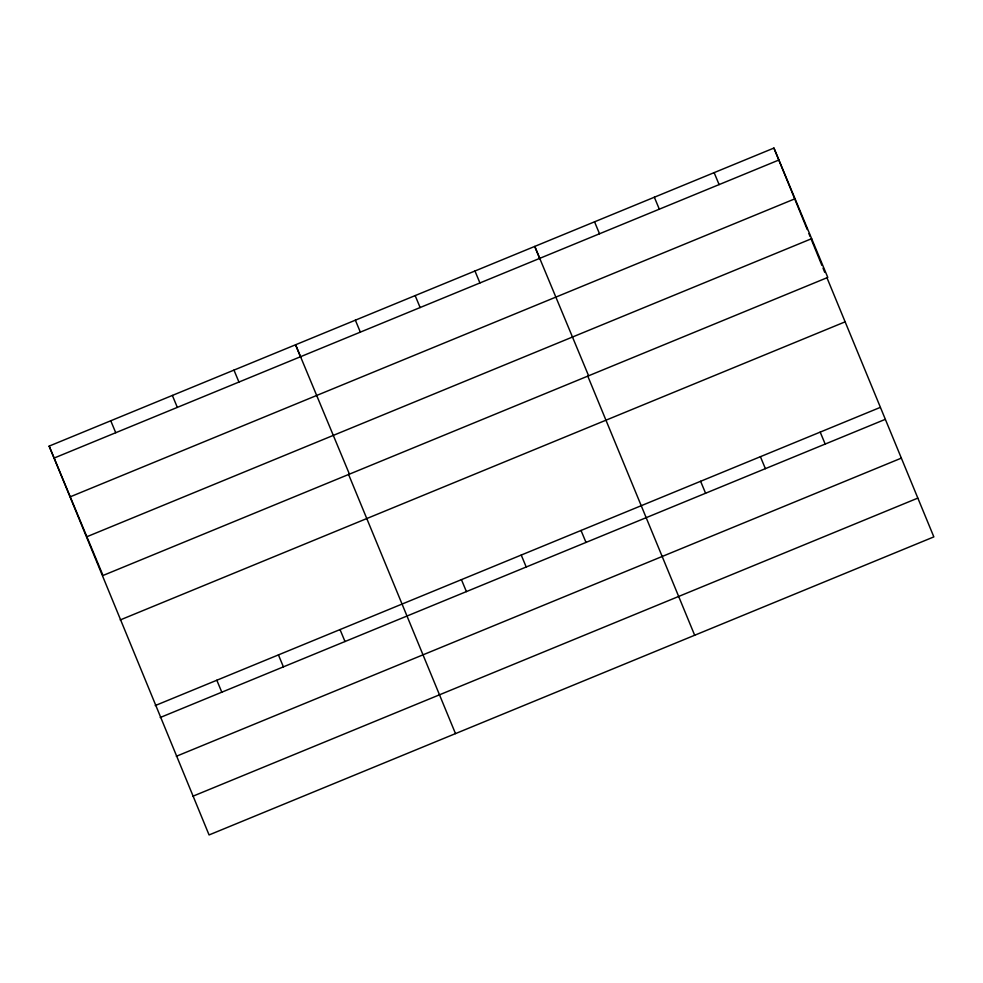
<?xml version="1.0" encoding="UTF-8"?>
<svg xmlns="http://www.w3.org/2000/svg" width="983" height="983" viewBox="0 0 983 983"><rect width="100%" height="100%" fill="white"/><g stroke="black" fill="none" stroke-linecap="round" stroke-linejoin="round"><path stroke-width="1.47" d="M49.15 446.11L773.928 148.052L827.784 277.427L103.006 575.485L49.15 446.11L209.072 834.948L933.85 536.89L826.961 277.784M54.126 458.053L778.905 160.008M70.26 496.808L795.038 198.75M86.873 536.73L811.651 238.672M120.209 619.954L844.999 321.896M155.216 705.573L879.994 407.515M160.192 717.529L884.97 419.471M176.326 756.283L901.104 458.225M192.938 796.205L917.717 498.148M714.137 172.639L719.114 184.595M820.203 432.115L825.179 444.058M654.346 197.227L659.323 209.182M760.412 456.702L765.388 468.658M594.543 221.814L599.519 233.77M700.609 481.289L705.585 493.245M588.608 375.776L534.752 246.414L539.839 258.836M694.674 635.251L587.785 376.145M474.961 271.001L479.937 282.957M581.027 530.464L586.003 542.419M415.158 295.588L420.134 307.544M521.236 555.063L526.212 567.007M355.367 320.175L360.343 332.131M461.432 579.651L466.409 591.606M349.432 474.138L295.576 344.763L300.651 357.198M455.498 733.613L348.609 474.506M233.966 370.099L238.943 382.055M340.032 629.575L345.008 641.53M172.357 395.436L177.333 407.392M278.435 654.911L283.411 666.855M110.76 420.773L115.736 432.729M216.825 680.236L221.802 692.192M773.928 148.052L791.426 190.862M791.991 192.238L807.24 229.531M808.935 233.671L810.053 236.436M811.184 239.188L821.886 265.373M823.017 268.138L824.712 272.266"/></g></svg>
